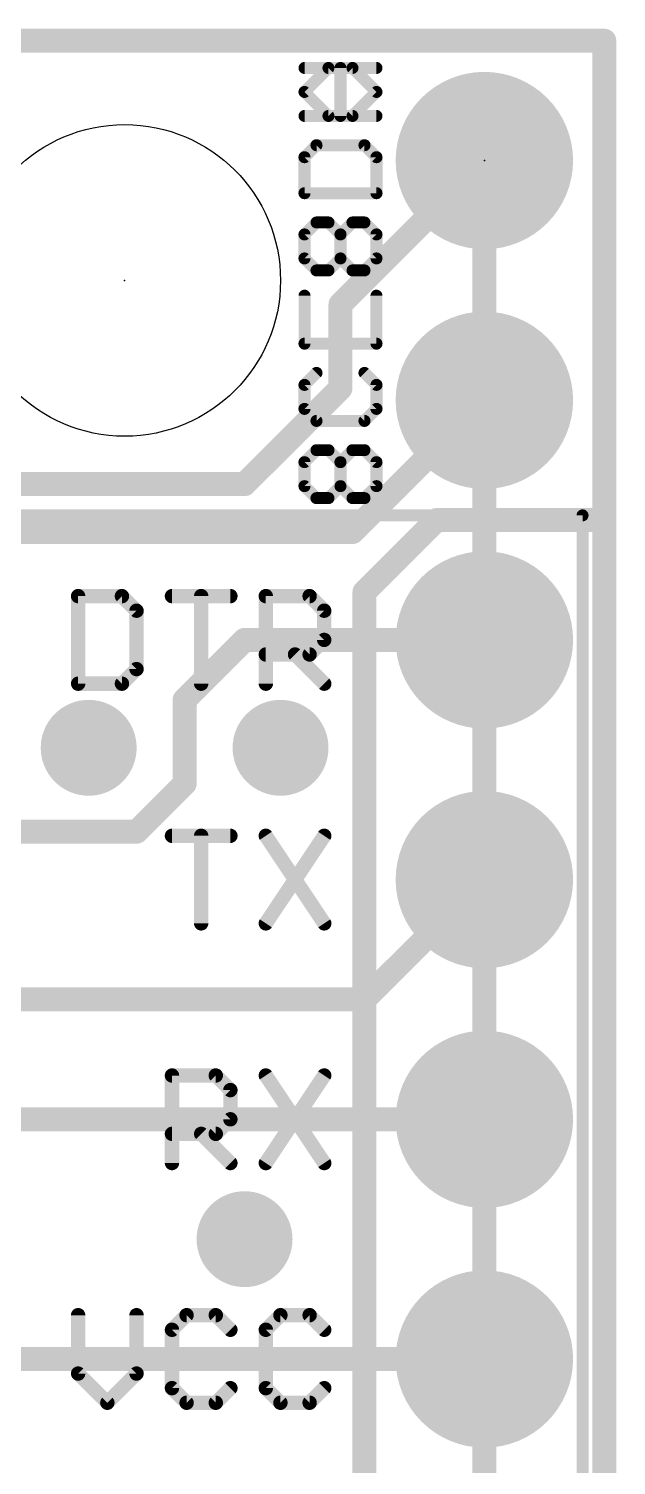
# Model space of a CAD drawing. Extents: x -0.1 to 40.8, y -10.2 to 23.
# Drawn here: x 34.54 to 40.77, y 7.76 to 22.99 of the extents above; entities that cross this region are included whole.
import ezdxf

# ---------------------------------------------------------------- set-up
doc = ezdxf.new("R2010")
doc.units = 0
for name, color, linetype in [('1', 12, 'CONTINUOUS'), ('16', 132, 'CONTINUOUS'), ('17', 110, 'CONTINUOUS'), ('18', 110, 'CONTINUOUS'), ('20', 53, 'CONTINUOUS'), ('21', 41, 'CONTINUOUS'), ('22', 40, 'CONTINUOUS'), ('23', 53, 'CONTINUOUS'), ('49', 6, 'CONTINUOUS'), ('51', 53, 'CONTINUOUS')]:
    doc.layers.add(name, color=color, linetype=linetype)

# ---------------------------------------------------------------- blocks, each defined once
blk = doc.blocks.new('RECT')
blk.add_solid([(-0.5, -0.5), (0.5, -0.5), (-0.5, 0.5), (0.5, 0.5)])
blk = doc.blocks.new('ROUNDP')
at = {"const_width": 0.5}
blk.add_lwpolyline([(0, -0.25, 1), (0, 0.25, 1), (0, -0.25)], format="xyb", dxfattribs=at)
blk = doc.blocks.new('ROUNDV')
at = {"const_width": 0.5}
blk.add_lwpolyline([(0, -0.25, 1), (0, 0.25, 1), (0, -0.25)], format="xyb", dxfattribs=at)

msp = doc.modelspace()

# ---------------------------------------------------------------- linework, layer by layer
at = {"layer": '1', "const_width": 0.254}
for points in [[(0, 22.86), (40.64, 22.86)], [(40.64, 22.86), (40.64, 0)], [(36.83, 16.51), (36.195, 15.875)], [(39.37, 16.51), (36.83, 16.51)], [(36.195, 15.875), (36.195, 14.986)], [(35.687, 14.478), (36.195, 14.986)], [(34.036, 14.478), (35.687, 14.478)], [(32.4485, 8.89), (39.37, 8.89)]]:
    msp.add_lwpolyline(points, dxfattribs=at)
at = {"layer": '1', "const_width": 0.127}
for points in [[(40.7035, 22.86, 1), (40.5765, 22.86)], [(40.64, 22.7965, 1), (40.64, 22.9235)], [(36.83, 16.5735, 1), (36.83, 16.4465)], [(36.8749, 16.4651, 1), (36.7851, 16.5549)], [(39.37, 16.4465, 1), (39.37, 16.5735)], [(36.2585, 15.875, 1), (36.1315, 15.875)], [(36.1501, 15.9199, 1), (36.2399, 15.8301)], [(36.2399, 14.9411, 1), (36.1501, 15.0309)], [(36.1315, 14.986, 1), (36.2585, 14.986)], [(35.6421, 14.5229, 1), (35.7319, 14.4331)], [(35.687, 14.4145, 1), (35.687, 14.5415)], [(39.37, 8.8265, 1), (39.37, 8.9535)]]:
    msp.add_lwpolyline(points, format="xyb", dxfattribs=at)
at = {"layer": '16', "const_width": 0.254}
for points in [[(0, 22.86), (40.64, 22.86)], [(40.64, 22.86), (40.64, 0)], [(39.37, 21.59), (37.846, 20.066)], [(37.846, 19.177), (37.846, 20.066)], [(36.83, 18.161), (37.846, 19.177)], [(39.37, 19.05), (37.973, 17.653)], [(36.83, 18.161), (31.496, 18.161)], [(37.973, 17.653), (32.004, 17.653)], [(38.1, 12.7), (39.37, 13.97)], [(31.623, 12.7), (38.1, 12.7)], [(39.37, 11.43), (31.115, 11.43)]]:
    msp.add_lwpolyline(points, dxfattribs=at)
at = {"layer": '16', "const_width": 0.127}
for points in [[(40.7035, 22.86, 1), (40.5765, 22.86)], [(40.64, 22.7965, 1), (40.64, 22.9235)], [(39.4149, 21.5451, 1), (39.3251, 21.6349)], [(37.9095, 20.066, 1), (37.7825, 20.066)], [(37.8011, 20.1109, 1), (37.8909, 20.0211)], [(37.7825, 19.177, 1), (37.9095, 19.177)], [(37.8909, 19.1321, 1), (37.8011, 19.2219)], [(39.4149, 19.0051, 1), (39.3251, 19.0949)], [(36.7851, 18.2059, 1), (36.8749, 18.1161)], [(36.83, 18.0975, 1), (36.83, 18.2245)], [(37.9281, 17.6979, 1), (38.0179, 17.6081)], [(37.973, 17.5895, 1), (37.973, 17.7165)], [(39.4149, 13.9251, 1), (39.3251, 14.0149)], [(38.0551, 12.7449, 1), (38.1449, 12.6551)], [(38.1, 12.6365, 1), (38.1, 12.7635)], [(39.37, 11.3665, 1), (39.37, 11.4935)]]:
    msp.add_lwpolyline(points, format="xyb", dxfattribs=at)
at = {"layer": '20', "const_width": 0.2032}
for points in [[(0, 22.86), (40.64, 22.86)], [(40.64, 22.86), (40.64, 0)]]:
    msp.add_lwpolyline(points, dxfattribs=at)
at = {"layer": '20', "const_width": 0.1016}
for points in [[(40.6908, 22.86, 1), (40.5892, 22.86)], [(40.64, 22.8092, 1), (40.64, 22.9108)]]:
    msp.add_lwpolyline(points, format="xyb", dxfattribs=at)
at = {"layer": '20'}
msp.add_circle((35.56, 20.32), 1.651, dxfattribs=at)
at = {"layer": '21'}
for points, const_width in [([(37.4644, 22.317), (37.7186, 22.5712)], 0.127), ([(37.7186, 22.5712), (38.227, 22.5712)], 0.127), ([(37.8457, 22.0628), (37.8457, 22.5712)], 0.127), ([(37.7186, 22.0628), (37.4644, 22.317)], 0.127), ([(38.227, 22.0628), (37.7186, 22.0628)], 0.127), ([(37.5915, 21.7526), (37.4644, 21.6255)], 0.127), ([(38.0999, 21.7526), (37.5915, 21.7526)], 0.127), ([(38.227, 21.6255), (38.0999, 21.7526)], 0.127), ([(37.4644, 21.6255), (37.4644, 21.2442)], 0.127), ([(38.227, 21.2442), (38.227, 21.6255)], 0.127), ([(37.4644, 21.2442), (38.227, 21.2442)], 0.127), ([(37.5915, 20.9341), (37.4644, 20.807)], 0.127), ([(37.4644, 20.807), (37.4644, 20.5527)], 0.127), ([(37.8457, 20.807), (37.9728, 20.9341)], 0.127), ([(37.8457, 20.5527), (37.8457, 20.807)], 0.127), ([(37.9728, 20.9341), (38.0999, 20.9341)], 0.127), ([(38.0999, 20.9341), (38.227, 20.807)], 0.127), ([(38.227, 20.807), (38.227, 20.5527)], 0.127), ([(37.4644, 20.5527), (37.5915, 20.4256)], 0.127), ([(37.7186, 20.4256), (37.8457, 20.5527)], 0.127), ([(38.227, 20.5527), (38.0999, 20.4256)], 0.127), ([(37.5915, 20.4256), (37.7186, 20.4256)], 0.127), ([(38.227, 19.6498), (38.227, 20.1582)], 0.127), ([(37.4644, 19.6498), (38.227, 19.6498)], 0.127), ([(37.5915, 19.3396), (37.4644, 19.2125)], 0.127), ([(38.227, 19.2125), (38.0999, 19.3396)], 0.127), ([(37.4644, 19.2125), (37.4644, 18.9583)], 0.127), ([(38.227, 18.9583), (38.227, 19.2125)], 0.127), ([(37.4644, 18.9583), (37.5915, 18.8312)], 0.127), ([(37.5915, 18.8312), (38.0999, 18.8312)], 0.127), ([(38.0999, 18.8312), (38.227, 18.9583)], 0.127), ([(37.5915, 18.5211), (37.4644, 18.394)], 0.127), ([(37.8457, 18.394), (37.9728, 18.5211)], 0.127), ([(37.9728, 18.5211), (38.0999, 18.5211)], 0.127), ([(38.0999, 18.5211), (38.227, 18.394)], 0.127), ([(37.4644, 18.394), (37.4644, 18.1397)], 0.127), ([(37.8457, 18.1397), (37.8457, 18.394)], 0.127), ([(38.227, 18.394), (38.227, 18.1397)], 0.127), ([(37.4644, 18.1397), (37.5915, 18.0126)], 0.127), ([(37.7186, 18.0126), (37.8457, 18.1397)], 0.127), ([(38.227, 18.1397), (38.0999, 18.0126)], 0.127), ([(37.5915, 18.0126), (37.7186, 18.0126)], 0.127), ([(38.862, 17.78), (38.1, 17.018)], 0.254), ([(38.862, 17.78), (40.64, 17.78)], 0.254), ([(35.0672, 16.9743), (35.0672, 16.0465)], 0.1524), ([(35.5312, 16.9743), (35.0672, 16.9743)], 0.1524), ([(35.6858, 16.8197), (35.5312, 16.9743)], 0.1524), ([(36.0612, 16.9743), (36.6798, 16.9743)], 0.1524), ([(36.3705, 16.0465), (36.3705, 16.9743)], 0.1524), ([(37.0552, 16.0465), (37.0552, 16.9743)], 0.1524), ([(37.0552, 16.9743), (37.5192, 16.9743)], 0.1524), ([(37.5192, 16.9743), (37.6738, 16.8197)], 0.1524), ([(38.1, 17.018), (38.1, 3.302)], 0.254), ([(35.6858, 16.2011), (35.6858, 16.8197)], 0.1524), ([(37.6738, 16.8197), (37.6738, 16.5104)], 0.1524), ([(37.6738, 16.5104), (37.5192, 16.3557)], 0.1524), ([(37.5192, 16.3557), (37.0552, 16.3557)], 0.1524), ([(37.3645, 16.3557), (37.6738, 16.0465)], 0.1524), ([(35.5312, 16.0465), (35.6858, 16.2011)], 0.1524), ([(35.0672, 16.0465), (35.5312, 16.0465)], 0.1524), ([(36.0612, 14.4343), (36.6798, 14.4343)], 0.1524), ([(36.3705, 13.5065), (36.3705, 14.4343)], 0.1524), ([(37.0552, 14.4343), (37.6738, 13.5065)], 0.1524), ([(37.6738, 14.4343), (37.0552, 13.5065)], 0.1524), ([(36.0612, 10.9665), (36.0612, 11.8943)], 0.1524), ([(36.0612, 11.8943), (36.5252, 11.8943)], 0.1524), ([(36.5252, 11.8943), (36.6798, 11.7397)], 0.1524), ([(37.0552, 11.8943), (37.6738, 10.9665)], 0.1524), ([(37.6738, 11.8943), (37.0552, 10.9665)], 0.1524), ([(36.6798, 11.7397), (36.6798, 11.4304)], 0.1524), ([(36.6798, 11.4304), (36.5252, 11.2757)], 0.1524), ([(36.5252, 11.2757), (36.0612, 11.2757)], 0.1524), ([(36.3705, 11.2757), (36.6798, 10.9665)], 0.1524), ([(35.0672, 9.3543), (35.0672, 8.7357)], 0.1524), ([(35.6858, 8.7357), (35.6858, 9.3543)], 0.1524), ([(36.2159, 9.3543), (36.0612, 9.1997)], 0.1524), ([(36.5252, 9.3543), (36.2159, 9.3543)], 0.1524), ([(36.6798, 9.1997), (36.5252, 9.3543)], 0.1524), ([(37.2099, 9.3543), (37.0552, 9.1997)], 0.1524), ([(37.5192, 9.3543), (37.2099, 9.3543)], 0.1524), ([(37.6738, 9.1997), (37.5192, 9.3543)], 0.1524), ([(36.0612, 9.1997), (36.0612, 8.5811)], 0.1524), ([(37.0552, 9.1997), (37.0552, 8.5811)], 0.1524), ([(35.0672, 8.7357), (35.3765, 8.4265)], 0.1524), ([(35.3765, 8.4265), (35.6858, 8.7357)], 0.1524), ([(36.0612, 8.5811), (36.2159, 8.4265)], 0.1524), ([(36.5252, 8.4265), (36.6798, 8.5811)], 0.1524), ([(37.0552, 8.5811), (37.2099, 8.4265)], 0.1524), ([(37.5192, 8.4265), (37.6738, 8.5811)], 0.1524), ([(36.2159, 8.4265), (36.5252, 8.4265)], 0.1524), ([(37.2099, 8.4265), (37.5192, 8.4265)], 0.1524)]:
    msp.add_lwpolyline(points, dxfattribs=dict(at, const_width=const_width))
for points, const_width in [([(37.7186, 22.603, 1), (37.7186, 22.5395)], 0.0635), ([(37.741, 22.5488, 1), (37.6961, 22.5937)], 0.0635), ([(37.8774, 22.5712, 1), (37.8139, 22.5712)], 0.0635), ([(38.227, 22.5395, 1), (38.227, 22.603)], 0.0635), ([(37.4868, 22.3395, 1), (37.4419, 22.2946)], 0.0635), ([(37.4419, 22.3395, 1), (37.4868, 22.2946)], 0.0635), ([(37.7186, 22.0945, 1), (37.7186, 22.031)], 0.0635), ([(37.6961, 22.0403, 1), (37.741, 22.0852)], 0.0635), ([(37.8139, 22.0628, 1), (37.8774, 22.0628)], 0.0635), ([(38.227, 22.031, 1), (38.227, 22.0945)], 0.0635), ([(37.5915, 21.7844, 1), (37.5915, 21.7209)], 0.0635), ([(37.6139, 21.7302, 1), (37.569, 21.7751)], 0.0635), ([(38.1223, 21.7751, 1), (38.0774, 21.7302)], 0.0635), ([(38.0999, 21.7209, 1), (38.0999, 21.7844)], 0.0635), ([(37.4961, 21.6255, 1), (37.4326, 21.6255)], 0.0635), ([(37.4419, 21.648, 1), (37.4868, 21.6031)], 0.0635), ([(38.2588, 21.6255, 1), (38.1953, 21.6255)], 0.0635), ([(38.2045, 21.6031, 1), (38.2495, 21.648)], 0.0635), ([(37.4326, 21.2442, 1), (37.4961, 21.2442)], 0.0635), ([(37.4644, 21.276, 1), (37.4644, 21.2125)], 0.0635), ([(38.1953, 21.2442, 1), (38.2588, 21.2442)], 0.0635), ([(38.227, 21.2125, 1), (38.227, 21.276)], 0.0635), ([(37.4961, 20.807, 1), (37.4326, 20.807)], 0.0635), ([(37.4419, 20.8294, 1), (37.4868, 20.7845)], 0.0635), ([(37.6139, 20.9116, 1), (37.569, 20.9565)], 0.0635), ([(37.8774, 20.807, 1), (37.8139, 20.807)], 0.0635), ([(37.8232, 20.8294, 1), (37.8681, 20.7845)], 0.0635), ([(37.9728, 20.9658, 1), (37.9728, 20.9023)], 0.0635), ([(37.9952, 20.9116, 1), (37.9503, 20.9565)], 0.0635), ([(38.1223, 20.9565, 1), (38.0774, 20.9116)], 0.0635), ([(38.0999, 20.9023, 1), (38.0999, 20.9658)], 0.0635), ([(38.2588, 20.807, 1), (38.1953, 20.807)], 0.0635), ([(38.2045, 20.7845, 1), (38.2495, 20.8294)], 0.0635), ([(37.4326, 20.5527, 1), (37.4961, 20.5527)], 0.0635), ([(37.4868, 20.5752, 1), (37.4419, 20.5303)], 0.0635), ([(37.8139, 20.5527, 1), (37.8774, 20.5527)], 0.0635), ([(37.8681, 20.5303, 1), (37.8232, 20.5752)], 0.0635), ([(38.1953, 20.5527, 1), (38.2588, 20.5527)], 0.0635), ([(38.2495, 20.5303, 1), (38.2045, 20.5752)], 0.0635), ([(37.5915, 20.4574, 1), (37.5915, 20.3939)], 0.0635), ([(37.569, 20.4032, 1), (37.6139, 20.4481)], 0.0635), ([(37.6961, 20.4481, 1), (37.741, 20.4032)], 0.0635), ([(37.7186, 20.3939, 1), (37.7186, 20.4574)], 0.0635), ([(38.0774, 20.4481, 1), (38.1223, 20.4032)], 0.0635), ([(38.2588, 20.1582, 1), (38.1953, 20.1582)], 0.0635), ([(37.4644, 19.6815, 1), (37.4644, 19.618)], 0.0635), ([(38.1953, 19.6498, 1), (38.2588, 19.6498)], 0.0635), ([(38.227, 19.618, 1), (38.227, 19.6815)], 0.0635), ([(37.6139, 19.3172, 1), (37.569, 19.3621)], 0.0635), ([(38.1223, 19.3621, 1), (38.0774, 19.3172)], 0.0635), ([(37.4961, 19.2125, 1), (37.4326, 19.2125)], 0.0635), ([(37.4419, 19.235, 1), (37.4868, 19.1901)], 0.0635), ([(38.2588, 19.2125, 1), (38.1953, 19.2125)], 0.0635), ([(38.2045, 19.1901, 1), (38.2495, 19.235)], 0.0635), ([(37.4326, 18.9583, 1), (37.4961, 18.9583)], 0.0635), ([(37.4868, 18.9808, 1), (37.4419, 18.9359)], 0.0635), ([(37.5915, 18.863, 1), (37.5915, 18.7995)], 0.0635), ([(37.569, 18.8088, 1), (37.6139, 18.8537)], 0.0635), ([(38.0774, 18.8537, 1), (38.1223, 18.8088)], 0.0635), ([(38.0999, 18.7995, 1), (38.0999, 18.863)], 0.0635), ([(38.1953, 18.9583, 1), (38.2588, 18.9583)], 0.0635), ([(38.2495, 18.9359, 1), (38.2045, 18.9808)], 0.0635), ([(37.6139, 18.4986, 1), (37.569, 18.5435)], 0.0635), ([(37.9728, 18.5528, 1), (37.9728, 18.4893)], 0.0635), ([(37.9952, 18.4986, 1), (37.9503, 18.5435)], 0.0635), ([(38.1223, 18.5435, 1), (38.0774, 18.4986)], 0.0635), ([(38.0999, 18.4893, 1), (38.0999, 18.5528)], 0.0635), ([(37.4961, 18.394, 1), (37.4326, 18.394)], 0.0635), ([(37.4419, 18.4164, 1), (37.4868, 18.3715)], 0.0635), ([(37.8774, 18.394, 1), (37.8139, 18.394)], 0.0635), ([(37.8232, 18.4164, 1), (37.8681, 18.3715)], 0.0635), ([(38.2588, 18.394, 1), (38.1953, 18.394)], 0.0635), ([(38.2045, 18.3715, 1), (38.2495, 18.4164)], 0.0635), ([(37.4326, 18.1397, 1), (37.4961, 18.1397)], 0.0635), ([(37.4868, 18.1622, 1), (37.4419, 18.1173)], 0.0635), ([(37.8139, 18.1397, 1), (37.8774, 18.1397)], 0.0635), ([(37.8681, 18.1173, 1), (37.8232, 18.1622)], 0.0635), ([(38.1953, 18.1397, 1), (38.2588, 18.1397)], 0.0635), ([(38.2495, 18.1173, 1), (38.2045, 18.1622)], 0.0635), ([(37.5915, 18.0444, 1), (37.5915, 17.9809)], 0.0635), ([(37.569, 17.9902, 1), (37.6139, 18.0351)], 0.0635), ([(37.6961, 18.0351, 1), (37.741, 17.9902)], 0.0635), ([(37.7186, 17.9809, 1), (37.7186, 18.0444)], 0.0635), ([(38.0774, 18.0351, 1), (38.1223, 17.9902)], 0.0635), ([(38.862, 17.8435, 1), (38.862, 17.7165)], 0.127), ([(38.9069, 17.7351, 1), (38.8171, 17.8249)], 0.127), ([(40.64, 17.7165, 1), (40.64, 17.8435)], 0.127), ([(35.1053, 16.9743, 1), (35.0291, 16.9743)], 0.0762), ([(35.0672, 17.0124, 1), (35.0672, 16.9362)], 0.0762), ([(35.5581, 17.0013, 1), (35.5042, 16.9474)], 0.0762), ([(35.5312, 16.9362, 1), (35.5312, 17.0124)], 0.0762), ([(36.0612, 17.0124, 1), (36.0612, 16.9362)], 0.0762), ([(36.4086, 16.9743, 1), (36.3324, 16.9743)], 0.0762), ([(36.6798, 16.9362, 1), (36.6798, 17.0124)], 0.0762), ([(37.0933, 16.9743, 1), (37.0171, 16.9743)], 0.0762), ([(37.0552, 17.0124, 1), (37.0552, 16.9362)], 0.0762), ([(37.5461, 17.0013, 1), (37.4922, 16.9474)], 0.0762), ([(37.5192, 16.9362, 1), (37.5192, 17.0124)], 0.0762), ([(38.1635, 17.018, 1), (38.0365, 17.018)], 0.127), ([(38.0551, 17.0629, 1), (38.1449, 16.9731)], 0.127), ([(35.7239, 16.8197, 1), (35.6477, 16.8197)], 0.0762), ([(35.6589, 16.7928, 1), (35.7128, 16.8466)], 0.0762), ([(37.7119, 16.8197, 1), (37.6357, 16.8197)], 0.0762), ([(37.6469, 16.7928, 1), (37.7007, 16.8466)], 0.0762), ([(37.6357, 16.5104, 1), (37.7119, 16.5104)], 0.0762), ([(37.7007, 16.4835, 1), (37.6469, 16.5373)], 0.0762), ([(37.0552, 16.3938, 1), (37.0552, 16.3176)], 0.0762), ([(37.3914, 16.3827, 1), (37.3376, 16.3288)], 0.0762), ([(37.4922, 16.3827, 1), (37.5461, 16.3288)], 0.0762), ([(37.5192, 16.3176, 1), (37.5192, 16.3938)], 0.0762), ([(35.6477, 16.2011, 1), (35.7239, 16.2011)], 0.0762), ([(35.7128, 16.1742, 1), (35.6589, 16.228)], 0.0762), ([(35.0672, 16.0846, 1), (35.0672, 16.0084)], 0.0762), ([(35.0291, 16.0465, 1), (35.1053, 16.0465)], 0.0762), ([(35.5042, 16.0734, 1), (35.5581, 16.0195)], 0.0762), ([(35.5312, 16.0084, 1), (35.5312, 16.0846)], 0.0762), ([(36.3324, 16.0465, 1), (36.4086, 16.0465)], 0.0762), ([(37.0171, 16.0465, 1), (37.0933, 16.0465)], 0.0762), ([(37.6469, 16.0195, 1), (37.7007, 16.0734)], 0.0762), ([(36.0612, 14.4724, 1), (36.0612, 14.3962)], 0.0762), ([(36.4086, 14.4343, 1), (36.3324, 14.4343)], 0.0762), ([(36.6798, 14.3962, 1), (36.6798, 14.4724)], 0.0762), ([(37.0869, 14.4555, 1), (37.0235, 14.4132)], 0.0762), ([(37.7055, 14.4132, 1), (37.6421, 14.4555)], 0.0762), ([(37.0235, 13.5276, 1), (37.0869, 13.4853)], 0.0762), ([(37.6421, 13.4853, 1), (37.7055, 13.5276)], 0.0762), ([(36.3324, 13.5065, 1), (36.4086, 13.5065)], 0.0762), ([(36.0993, 11.8943, 1), (36.0231, 11.8943)], 0.0762), ([(36.0612, 11.9324, 1), (36.0612, 11.8562)], 0.0762), ([(36.5521, 11.9213, 1), (36.4982, 11.8674)], 0.0762), ([(36.5252, 11.8562, 1), (36.5252, 11.9324)], 0.0762), ([(37.0869, 11.9155, 1), (37.0235, 11.8732)], 0.0762), ([(37.7055, 11.8732, 1), (37.6421, 11.9155)], 0.0762), ([(36.7179, 11.7397, 1), (36.6417, 11.7397)], 0.0762), ([(36.6529, 11.7128, 1), (36.7068, 11.7666)], 0.0762), ([(36.6417, 11.4304, 1), (36.7179, 11.4304)], 0.0762), ([(36.7068, 11.4035, 1), (36.6529, 11.4573)], 0.0762), ([(36.0612, 11.3138, 1), (36.0612, 11.2376)], 0.0762), ([(36.3975, 11.3027, 1), (36.3436, 11.2488)], 0.0762), ([(36.4982, 11.3027, 1), (36.5521, 11.2488)], 0.0762), ([(36.5252, 11.2376, 1), (36.5252, 11.3138)], 0.0762), ([(36.0231, 10.9665, 1), (36.0993, 10.9665)], 0.0762), ([(36.6529, 10.9395, 1), (36.7068, 10.9934)], 0.0762), ([(37.0235, 10.9876, 1), (37.0869, 10.9453)], 0.0762), ([(37.6421, 10.9453, 1), (37.7055, 10.9876)], 0.0762), ([(35.1053, 9.3543, 1), (35.0291, 9.3543)], 0.0762), ([(35.7239, 9.3543, 1), (35.6477, 9.3543)], 0.0762), ([(36.2159, 9.3924, 1), (36.2159, 9.3162)], 0.0762), ([(36.2428, 9.3274, 1), (36.1889, 9.3813)], 0.0762), ([(36.5521, 9.3813, 1), (36.4982, 9.3274)], 0.0762), ([(36.5252, 9.3162, 1), (36.5252, 9.3924)], 0.0762), ([(37.2099, 9.3924, 1), (37.2099, 9.3162)], 0.0762), ([(37.2368, 9.3274, 1), (37.1829, 9.3813)], 0.0762), ([(37.5461, 9.3813, 1), (37.4922, 9.3274)], 0.0762), ([(37.5192, 9.3162, 1), (37.5192, 9.3924)], 0.0762), ([(36.0993, 9.1997, 1), (36.0231, 9.1997)], 0.0762), ([(36.0343, 9.2266, 1), (36.0882, 9.1728)], 0.0762), ([(36.6529, 9.1728, 1), (36.7068, 9.2266)], 0.0762), ([(37.0933, 9.1997, 1), (37.0171, 9.1997)], 0.0762), ([(37.0283, 9.2266, 1), (37.0822, 9.1728)], 0.0762), ([(37.6469, 9.1728, 1), (37.7007, 9.2266)], 0.0762), ([(35.0942, 8.7627, 1), (35.0403, 8.7088)], 0.0762), ([(35.0291, 8.7357, 1), (35.1053, 8.7357)], 0.0762), ([(35.6477, 8.7357, 1), (35.7239, 8.7357)], 0.0762), ([(35.7128, 8.7088, 1), (35.6589, 8.7627)], 0.0762), ([(36.0231, 8.5811, 1), (36.0993, 8.5811)], 0.0762), ([(36.0882, 8.608, 1), (36.0343, 8.5542)], 0.0762), ([(36.7068, 8.5542, 1), (36.6529, 8.608)], 0.0762), ([(37.0171, 8.5811, 1), (37.0933, 8.5811)], 0.0762), ([(37.0822, 8.608, 1), (37.0283, 8.5542)], 0.0762), ([(37.7007, 8.5542, 1), (37.6469, 8.608)], 0.0762), ([(35.3496, 8.4534, 1), (35.4035, 8.3995)], 0.0762), ([(35.3496, 8.3995, 1), (35.4035, 8.4534)], 0.0762), ([(36.2159, 8.4646, 1), (36.2159, 8.3884)], 0.0762), ([(36.1889, 8.3995, 1), (36.2428, 8.4534)], 0.0762), ([(36.4982, 8.4534, 1), (36.5521, 8.3995)], 0.0762), ([(36.5252, 8.3884, 1), (36.5252, 8.4646)], 0.0762), ([(37.2099, 8.4646, 1), (37.2099, 8.3884)], 0.0762), ([(37.1829, 8.3995, 1), (37.2368, 8.4534)], 0.0762), ([(37.4922, 8.4534, 1), (37.5461, 8.3995)], 0.0762), ([(37.5192, 8.3884, 1), (37.5192, 8.4646)], 0.0762)]:
    msp.add_lwpolyline(points, format="xyb", dxfattribs=dict(at, const_width=const_width))
at = {"layer": '22'}
for points, const_width in [([(37.465, 22.603, 1), (37.465, 22.5395)], 0.0635), ([(37.8781, 22.5712, 1), (37.8146, 22.5712)], 0.0635), ([(37.9959, 22.5937, 1), (37.951, 22.5488)], 0.0635), ([(37.9734, 22.5395, 1), (37.9734, 22.603)], 0.0635), ([(38.2501, 22.2946, 1), (38.2052, 22.3395)], 0.0635), ([(38.2052, 22.2946, 1), (38.2501, 22.3395)], 0.0635), ([(37.465, 22.0945, 1), (37.465, 22.031)], 0.0635), ([(37.8146, 22.0628, 1), (37.8781, 22.0628)], 0.0635), ([(37.951, 22.0852, 1), (37.9959, 22.0403)], 0.0635), ([(37.9734, 22.031, 1), (37.9734, 22.0945)], 0.0635), ([(37.5921, 21.7844, 1), (37.5921, 21.7209)], 0.0635), ([(37.6146, 21.7302, 1), (37.5697, 21.7751)], 0.0635), ([(38.123, 21.7751, 1), (38.0781, 21.7302)], 0.0635), ([(38.1005, 21.7209, 1), (38.1005, 21.7844)], 0.0635), ([(37.4425, 21.648, 1), (37.4875, 21.6031)], 0.0635), ([(37.4968, 21.6255, 1), (37.4333, 21.6255)], 0.0635), ([(38.2594, 21.6255, 1), (38.1959, 21.6255)], 0.0635), ([(38.2052, 21.6031, 1), (38.2501, 21.648)], 0.0635), ([(37.465, 21.276, 1), (37.465, 21.2125)], 0.0635), ([(37.4333, 21.2442, 1), (37.4968, 21.2442)], 0.0635), ([(38.1959, 21.2442, 1), (38.2594, 21.2442)], 0.0635), ([(38.2277, 21.2125, 1), (38.2277, 21.276)], 0.0635), ([(37.4425, 20.8294, 1), (37.4875, 20.7845)], 0.0635), ([(37.4968, 20.807, 1), (37.4333, 20.807)], 0.0635), ([(37.5921, 20.9658, 1), (37.5921, 20.9023)], 0.0635), ([(37.6146, 20.9116, 1), (37.5697, 20.9565)], 0.0635), ([(37.7417, 20.9565, 1), (37.6968, 20.9116)], 0.0635), ([(37.7192, 20.9023, 1), (37.7192, 20.9658)], 0.0635), ([(37.8781, 20.807, 1), (37.8146, 20.807)], 0.0635), ([(37.8239, 20.7845, 1), (37.8688, 20.8294)], 0.0635), ([(38.123, 20.9565, 1), (38.0781, 20.9116)], 0.0635), ([(38.2594, 20.807, 1), (38.1959, 20.807)], 0.0635), ([(38.2052, 20.7845, 1), (38.2501, 20.8294)], 0.0635), ([(37.4875, 20.5752, 1), (37.4425, 20.5303)], 0.0635), ([(37.4333, 20.5527, 1), (37.4968, 20.5527)], 0.0635), ([(37.8146, 20.5527, 1), (37.8781, 20.5527)], 0.0635), ([(37.8688, 20.5752, 1), (37.8239, 20.5303)], 0.0635), ([(38.1959, 20.5527, 1), (38.2594, 20.5527)], 0.0635), ([(38.2501, 20.5303, 1), (38.2052, 20.5752)], 0.0635), ([(37.5697, 20.4032, 1), (37.6146, 20.4481)], 0.0635), ([(37.9734, 20.4574, 1), (37.9734, 20.3939)], 0.0635), ([(37.951, 20.4032, 1), (37.9959, 20.4481)], 0.0635), ([(38.0781, 20.4481, 1), (38.123, 20.4032)], 0.0635), ([(38.1005, 20.3939, 1), (38.1005, 20.4574)], 0.0635), ([(37.4968, 20.1582, 1), (37.4333, 20.1582)], 0.0635), ([(37.465, 19.6815, 1), (37.465, 19.618)], 0.0635), ([(37.4333, 19.6498, 1), (37.4968, 19.6498)], 0.0635), ([(38.2277, 19.618, 1), (38.2277, 19.6815)], 0.0635), ([(37.6146, 19.3172, 1), (37.5697, 19.3621)], 0.0635), ([(38.123, 19.3621, 1), (38.0781, 19.3172)], 0.0635), ([(37.4425, 19.235, 1), (37.4875, 19.1901)], 0.0635), ([(37.4968, 19.2125, 1), (37.4333, 19.2125)], 0.0635), ([(38.2594, 19.2125, 1), (38.1959, 19.2125)], 0.0635), ([(38.2052, 19.1901, 1), (38.2501, 19.235)], 0.0635), ([(37.4875, 18.9808, 1), (37.4425, 18.9359)], 0.0635), ([(37.4333, 18.9583, 1), (37.4968, 18.9583)], 0.0635), ([(37.5921, 18.863, 1), (37.5921, 18.7995)], 0.0635), ([(37.5697, 18.8088, 1), (37.6146, 18.8537)], 0.0635), ([(38.0781, 18.8537, 1), (38.123, 18.8088)], 0.0635), ([(38.1005, 18.7995, 1), (38.1005, 18.863)], 0.0635), ([(38.1959, 18.9583, 1), (38.2594, 18.9583)], 0.0635), ([(38.2501, 18.9359, 1), (38.2052, 18.9808)], 0.0635), ([(37.5921, 18.5528, 1), (37.5921, 18.4893)], 0.0635), ([(37.6146, 18.4986, 1), (37.5697, 18.5435)], 0.0635), ([(37.7417, 18.5435, 1), (37.6968, 18.4986)], 0.0635), ([(37.7192, 18.4893, 1), (37.7192, 18.5528)], 0.0635), ([(38.123, 18.5435, 1), (38.0781, 18.4986)], 0.0635), ([(37.4425, 18.4164, 1), (37.4875, 18.3715)], 0.0635), ([(37.4968, 18.394, 1), (37.4333, 18.394)], 0.0635), ([(37.8781, 18.394, 1), (37.8146, 18.394)], 0.0635), ([(37.8239, 18.3715, 1), (37.8688, 18.4164)], 0.0635), ([(38.2594, 18.394, 1), (38.1959, 18.394)], 0.0635), ([(38.2052, 18.3715, 1), (38.2501, 18.4164)], 0.0635), ([(37.4875, 18.1622, 1), (37.4425, 18.1173)], 0.0635), ([(37.4333, 18.1397, 1), (37.4968, 18.1397)], 0.0635), ([(37.8146, 18.1397, 1), (37.8781, 18.1397)], 0.0635), ([(37.8688, 18.1622, 1), (37.8239, 18.1173)], 0.0635), ([(38.1959, 18.1397, 1), (38.2594, 18.1397)], 0.0635), ([(38.2501, 18.1173, 1), (38.2052, 18.1622)], 0.0635), ([(37.5697, 17.9902, 1), (37.6146, 18.0351)], 0.0635), ([(37.9734, 18.0444, 1), (37.9734, 17.9809)], 0.0635), ([(37.951, 17.9902, 1), (37.9959, 18.0351)], 0.0635), ([(38.0781, 18.0351, 1), (38.123, 17.9902)], 0.0635), ([(38.1005, 17.9809, 1), (38.1005, 18.0444)], 0.0635), ([(38.862, 17.8435, 1), (38.862, 17.7165)], 0.127), ([(38.9069, 17.7351, 1), (38.8171, 17.8249)], 0.127), ([(40.4418, 17.83, 1), (40.3783, 17.83)], 0.0635), ([(40.41, 17.7983, 1), (40.41, 17.8618)], 0.0635), ([(40.64, 17.7165, 1), (40.64, 17.8435)], 0.127), ([(38.1635, 17.018, 1), (38.0365, 17.018)], 0.127), ([(38.0551, 17.0629, 1), (38.1449, 16.9731)], 0.127)]:
    msp.add_lwpolyline(points, format="xyb", dxfattribs=dict(at, const_width=const_width))
for points, const_width in [([(37.9734, 22.5712), (37.465, 22.5712)], 0.127), ([(37.8463, 22.0628), (37.8463, 22.5712)], 0.127), ([(38.2277, 22.317), (37.9734, 22.5712)], 0.127), ([(37.9734, 22.0628), (38.2277, 22.317)], 0.127), ([(37.465, 22.0628), (37.9734, 22.0628)], 0.127), ([(37.465, 21.6255), (37.5921, 21.7526)], 0.127), ([(37.5921, 21.7526), (38.1005, 21.7526)], 0.127), ([(38.1005, 21.7526), (38.2277, 21.6255)], 0.127), ([(37.465, 21.2442), (37.465, 21.6255)], 0.127), ([(38.2277, 21.6255), (38.2277, 21.2442)], 0.127), ([(38.2277, 21.2442), (37.465, 21.2442)], 0.127), ([(37.5921, 20.9341), (37.465, 20.807)], 0.127), ([(37.465, 20.807), (37.465, 20.5527)], 0.127), ([(37.7192, 20.9341), (37.5921, 20.9341)], 0.127), ([(37.8463, 20.807), (37.7192, 20.9341)], 0.127), ([(37.8463, 20.5527), (37.8463, 20.807)], 0.127), ([(38.1005, 20.9341), (38.2277, 20.807)], 0.127), ([(38.2277, 20.807), (38.2277, 20.5527)], 0.127), ([(37.465, 20.5527), (37.5921, 20.4256)], 0.127), ([(37.9734, 20.4256), (37.8463, 20.5527)], 0.127), ([(38.2277, 20.5527), (38.1005, 20.4256)], 0.127), ([(38.1005, 20.4256), (37.9734, 20.4256)], 0.127), ([(37.465, 19.6498), (37.465, 20.1582)], 0.127), ([(38.2277, 19.6498), (37.465, 19.6498)], 0.127), ([(37.465, 19.2125), (37.5921, 19.3396)], 0.127), ([(38.1005, 19.3396), (38.2277, 19.2125)], 0.127), ([(37.465, 18.9583), (37.465, 19.2125)], 0.127), ([(38.2277, 19.2125), (38.2277, 18.9583)], 0.127), ([(37.5921, 18.8312), (37.465, 18.9583)], 0.127), ([(38.1005, 18.8312), (37.5921, 18.8312)], 0.127), ([(38.2277, 18.9583), (38.1005, 18.8312)], 0.127), ([(37.5921, 18.5211), (37.465, 18.394)], 0.127), ([(37.7192, 18.5211), (37.5921, 18.5211)], 0.127), ([(37.8463, 18.394), (37.7192, 18.5211)], 0.127), ([(38.1005, 18.5211), (38.2277, 18.394)], 0.127), ([(37.465, 18.394), (37.465, 18.1397)], 0.127), ([(37.8463, 18.1397), (37.8463, 18.394)], 0.127), ([(38.2277, 18.394), (38.2277, 18.1397)], 0.127), ([(37.465, 18.1397), (37.5921, 18.0126)], 0.127), ([(37.9734, 18.0126), (37.8463, 18.1397)], 0.127), ([(38.2277, 18.1397), (38.1005, 18.0126)], 0.127), ([(38.1005, 18.0126), (37.9734, 18.0126)], 0.127), ([(40.41, 17.83), (0.23, 17.83)], 0.127), ([(38.1, 17.018), (38.862, 17.78)], 0.254), ([(38.862, 17.78), (40.64, 17.78)], 0.254), ([(40.41, 17.83), (40.41, 5.03)], 0.127), ([(38.1, 3.302), (38.1, 17.018)], 0.254)]:
    msp.add_lwpolyline(points, dxfattribs=dict(at, const_width=const_width))
at = {"layer": '23'}
for p in [(39.37, 21.59), (35.56, 20.32)]:
    msp.add_point(p, dxfattribs=at)
at = {"layer": '49', "const_width": 0.254}
for points in [[(40.64, 22.86), (0, 22.86)], [(40.64, 0), (40.64, 22.86)], [(39.37, 21.59), (39.37, 1.27)]]:
    msp.add_lwpolyline(points, dxfattribs=at)
at = {"layer": '49', "const_width": 0.127}
for points in [[(40.7035, 22.86, 1), (40.5765, 22.86)], [(40.64, 22.7965, 1), (40.64, 22.9235)], [(39.4335, 21.59, 1), (39.3065, 21.59)]]:
    msp.add_lwpolyline(points, format="xyb", dxfattribs=at)

# ---------------------------------------------------------------- block references
at = {"layer": '17', "xscale": 1.8796, "yscale": 1.8796}
for p in [(39.37, 21.59), (39.37, 21.59), (39.37, 19.05), (39.37, 19.05)]:
    msp.add_blockref('ROUNDP', p, dxfattribs=at)
at = {"layer": '17', "xscale": 1.8796, "yscale": 1.8796, "rotation": 180}
for p in [(39.37, 16.51), (39.37, 16.51), (39.37, 13.97), (39.37, 13.97), (39.37, 11.43), (39.37, 11.43), (39.37, 8.89), (39.37, 8.89)]:
    msp.add_blockref('ROUNDP', p, dxfattribs=at)
at = {"layer": '18', "xscale": 1.016, "yscale": 1.016}
for p in [(35.179, 15.367), (35.179, 15.367), (37.211, 15.367), (37.211, 15.367), (36.83, 10.16), (36.83, 10.16)]:
    msp.add_blockref('ROUNDV', p, dxfattribs=at)
at = {"layer": '51', "xscale": 0.508, "yscale": 0.508}
for p, rotation in [((39.37, 21.59), 270), ((39.37, 19.05), 270), ((39.37, 16.51), 90), ((39.37, 13.97), 90), ((39.37, 11.43), 90), ((39.37, 8.89), 90)]:
    msp.add_blockref('RECT', p, dxfattribs=dict(at, rotation=rotation))

doc.saveas('drawing.dxf')
